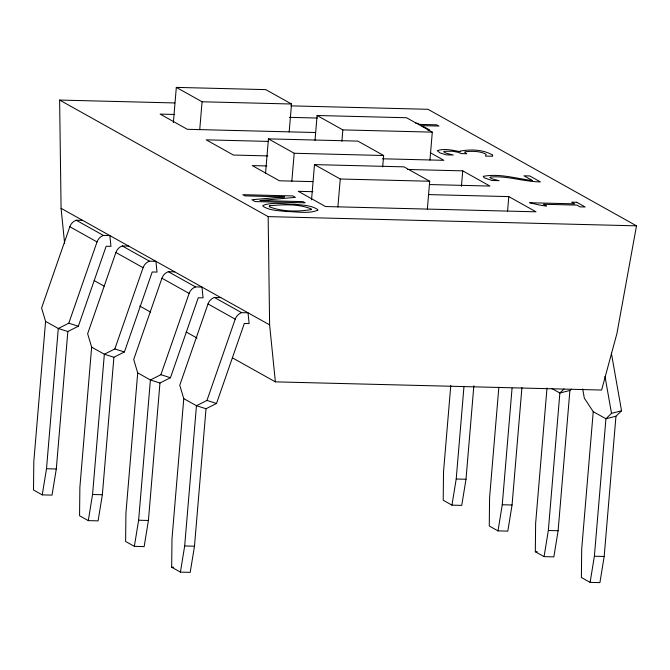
<?xml version="1.0" encoding="UTF-8"?>
<svg xmlns="http://www.w3.org/2000/svg" width="670" height="670" viewBox="0 0 670 670"><rect width="100%" height="100%" fill="white"/><g stroke="black" fill="none" stroke-linecap="round" stroke-linejoin="round"><path stroke-width="1" d="M214.383 297.447L241.585 312.647L248.034 312.815L249.123 323.585L244.332 323.468L216.519 403.466L206.017 408.742L194.476 546.218L190.205 572.356L180.414 572.105L171.679 567.222L171.989 538.881L183.764 398.616L179.753 385.233L208.01 303.962A10.075 9.355 -60.8 0 1 214.383 297.447L220.832 297.606M571.301 389.128L569.902 390.476L558.118 530.732L553.856 556.87L544.065 556.628L535.33 551.745L535.631 523.396L547.005 388.005M45.585 321.391L33.81 461.647L33.5 489.996L42.235 494.879L52.034 495.122L56.297 468.992L67.846 331.516L78.34 326.24L106.153 246.233L110.952 246.359L109.855 235.58L103.406 235.421L76.204 220.221A10.075 9.355 -60.8 0 0 69.831 226.736L41.582 307.999L45.585 321.391L58.282 328.484L67.846 331.516M42.235 494.879L46.506 468.74L58.282 328.484L68.784 323.2L97.033 241.937A10.075 9.355 -60.8 0 1 103.406 235.421M91.648 347.135L79.872 487.392L79.562 515.741L88.298 520.624L98.088 520.866L102.359 494.736L113.9 357.261L124.402 351.976L152.216 271.978L157.006 272.095L155.917 261.325L149.469 261.166L122.267 245.957A10.075 9.355 -60.8 0 0 115.893 252.481L87.636 333.744L91.648 347.135L104.344 354.229L113.9 357.261M88.298 520.624L92.561 494.485L104.344 354.229L114.838 348.944L143.095 267.682A10.075 9.355 -60.8 0 1 149.469 261.166M137.71 372.872L125.927 513.136L125.617 541.486L134.352 546.36L144.15 546.611L148.413 520.473L159.963 383.005L170.456 377.721L198.27 297.723L203.069 297.84L201.98 287.07L195.523 286.902L168.321 271.702A10.075 9.355 -60.8 0 0 161.947 278.217L133.698 359.489L137.71 372.872L150.398 379.974L159.963 383.005M134.352 546.36L138.623 520.23L150.398 379.974L160.901 374.689L189.149 293.427A10.075 9.355 -60.8 0 1 195.523 286.902M173.363 122.61L176.319 87.385L265.772 89.629L291.525 104.017L289.172 131.99M199.719 129.745L202.072 101.773L176.319 87.385M180.414 572.105L184.677 545.975L196.461 405.71L206.955 400.434L235.212 319.163A10.075 9.355 -60.8 0 1 241.585 312.647M265.563 173.061L268.435 138.874L357.889 141.11L383.642 155.507L382.687 166.897M291.835 181.235L294.189 153.263L268.435 138.874M315.009 140.365L317.094 115.5L406.548 117.744L432.301 132.132L429.947 160.105M311.533 199.836L314.498 164.611L403.951 166.855L429.696 181.243L427.351 209.216M341.884 141.286L342.847 129.896L317.094 115.5M337.898 206.98L340.243 179.007L314.498 164.611M461.437 186.302L462.736 170.858L407.511 169.477M450.776 385.468L443.515 471.906L443.213 500.256L451.949 505.138L461.739 505.389L466.002 479.251L473.857 385.744M451.949 505.138L456.211 479.008L463.992 386.314M507.584 211.017L508.79 196.603L428.557 194.593M498.849 387.26L489.577 497.651L489.268 526L498.003 530.883L507.801 531.126L512.064 504.996L521.922 387.587M498.003 530.883L502.266 504.744L512.064 388.106M544.065 556.628L548.328 530.489L559.869 393.014L564.065 388.96M582.691 388.918L584.315 398.156L593.235 411.665L581.694 549.14L581.384 577.49L590.119 582.372L599.918 582.615L604.181 556.477L615.956 416.221L621.542 410.81L611.383 353.182M590.119 582.372L594.382 556.234L605.931 418.758L611.517 413.357L621.542 410.81M290.889 105.86L427.971 109.294L636.5 225.84L616.911 333.568L601.618 390.032L275.37 381.858L232.574 357.939M569.902 390.476L559.869 393.014L551.712 388.458M615.956 416.221L605.931 418.758L593.235 411.665M202.072 101.773L291.525 104.017M64.638 243.545L61.079 208.32L59.622 100.065L174.728 102.946M174.719 114.47L160.13 114.101L187.332 129.302L315.495 132.518M289.34 117.342L317.471 118.046M415.702 123.205L417.494 123.246L419.546 124.394L436.748 124.829L438.967 126.069L421.765 125.633L429.386 129.896L427.368 129.846M342.847 129.896L432.301 132.132M268.712 141.412L206.192 139.846L233.395 155.046L267.774 155.909M294.189 153.263L383.642 155.507M382.394 158.782L443.875 160.323L430.274 152.718M266.836 165.951L252.247 165.59L279.449 180.791L312.798 181.629M340.243 179.007L429.696 181.243M429.495 184.552L489.929 186.067L462.736 170.858M312.898 191.695L298.309 191.335L325.511 206.536L535.992 211.804L508.79 196.603M59.622 100.065L268.159 216.619L636.5 225.84M76.204 220.221L82.661 220.38M122.267 245.957L128.715 246.125M168.321 271.702L174.778 271.861M46.506 468.74L56.297 468.992M456.211 479.008L466.002 479.251M92.561 494.485L102.359 494.736M502.266 504.744L512.064 504.996M138.623 520.23L148.413 520.473M548.328 530.489L558.118 530.732M535.33 551.745L537.29 551.795M184.677 545.975L194.476 546.218M594.382 556.234L604.181 556.477M171.679 567.222L173.639 567.272M68.784 323.2L78.34 326.24M114.838 348.944L124.402 351.976M160.901 374.689L170.456 377.721M206.955 400.434L216.519 403.466M206.017 408.742L196.461 405.71L183.764 398.616M61.079 208.32L269.616 324.875L275.37 381.858M69.831 226.736L97.033 241.937M115.893 252.481L143.095 267.682M161.947 278.217L189.149 293.427M208.01 303.962L235.212 319.163M94.16 280.579L104.177 286.174M139.695 306.022L150.616 312.128M186.134 331.977L197.064 338.09M605.002 376.423L611.517 413.357M268.159 216.619L269.616 324.875M492.609 155.113L492.567 156.252L485.474 156.077L486.144 154.309C479.871 150.876 471.931 151.077 464.972 151.772L464.729 152.383L466.764 153.732L461.186 153.589L458.473 152.358L452.359 151.211L444.001 151.353L443.758 151.872L446.245 153.204L453.247 155.021L446.153 154.837L439.997 152.919L437.25 150.675C444.562 148.171 452.928 150.34 460.34 151.73L460.215 151.11C470.533 149.1 483.439 149.519 492.609 155.113M483.589 176.294L483.305 176.763L484.527 177.935L491.973 180.481L499.1 180.666L492.216 178.882L489.845 177.542L490.423 177.048C507.24 175.532 523.655 181.754 540.389 181.888L529.744 175.942L523.999 175.8L532.474 180.531C516.411 178.664 499.761 173.262 483.589 176.294M317.798 210.238C308.058 214.115 296.626 211.486 286.316 211.553C278.527 210.489 269.817 210.707 263.017 206.293L262.858 205.489C272.548 201.62 283.946 204.25 294.214 204.183C302.028 205.238 310.754 205.037 317.597 209.442L317.798 210.238M269.826 205.715L269.156 206.72C282.171 211.77 297.865 211.896 311.45 209.542L311.416 208.998C298.577 203.755 283.469 204.484 269.826 205.715M284.574 196.871L251.887 199.752L255.144 201.578L305.177 202.826L303.033 201.628L259.893 200.548L295.42 197.374L292.849 195.933L242.816 194.685L244.952 195.883L284.574 196.871M576.736 202.281L571.627 202.156L574.684 203.864L529.593 202.734C535.054 203.965 540.832 205.606 546.494 206.017L543.37 204.266L576.904 205.104L580.036 206.854L585.136 206.98L576.736 202.281"/></g></svg>
